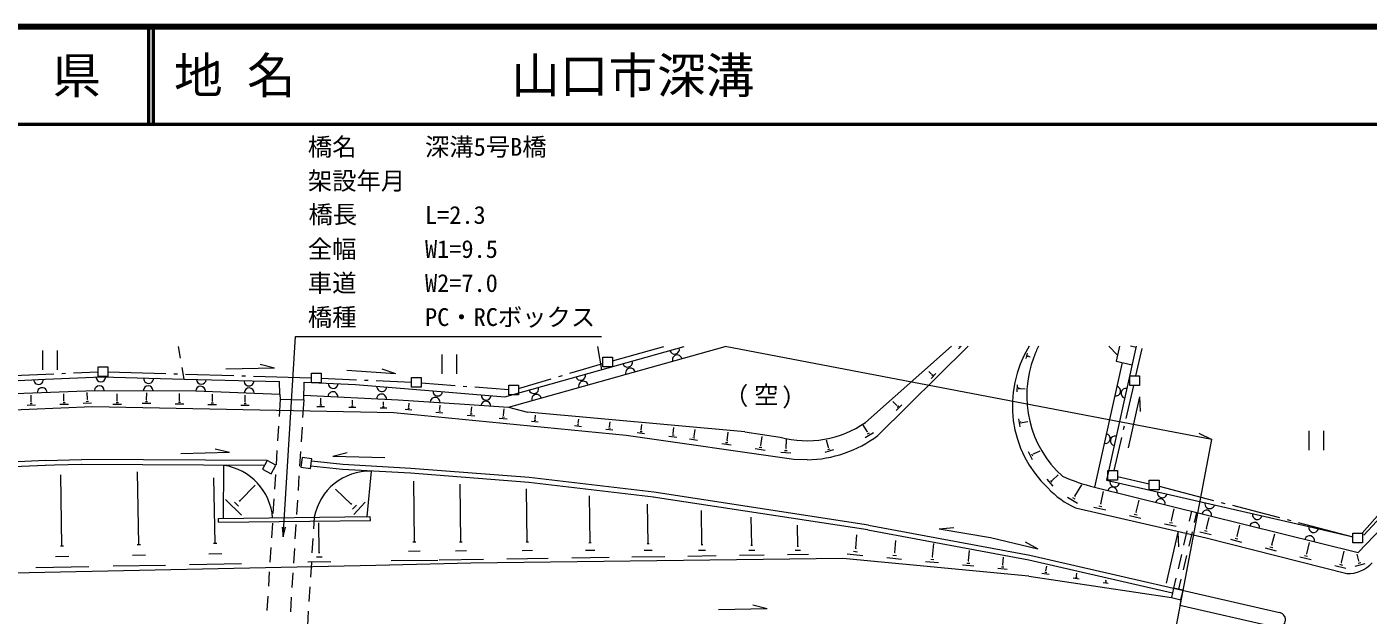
# Model space of a CAD drawing. Units: millimetres, scale not verified. Extents: x 40000 to 680000, y 20000 to 380000.
# Drawn here: x 355249 to 493116, y 319519 to 380000 of the extents above; entities that cross this region are included whole.
import ezdxf
from ezdxf.enums import TextEntityAlignment as Align

# ---------------------------------------------------------------- set-up
doc = ezdxf.new("R2010")
doc.units = ezdxf.units.MM
doc.header["$LTSCALE"] = 1000
for name, color, linetype, lineweight in [('M-BGD', 7, 'Continuous', 13), ('M-BMK-ROW', 30, 'Continuous', 13), ('M-STR-HTXT', 7, 'Continuous', 13), ('M-STR-STR1', 1, 'Continuous', 13), ('M-TTL', 2, 'Continuous', 140), ('M-TTL-LINE', 7, 'Continuous', 50)]:
    doc.layers.add(name, color=color, linetype=linetype, lineweight=lineweight)
doc.layers.add('M-TTL-TXT', color=7, linetype='Continuous')
doc.styles.add('ＭＳ ゴシック', font='')
doc.styles.get('ＭＳ ゴシック').set_extended_font_data('MS Gothic')

# ---------------------------------------------------------------- blocks, each defined once
blk = doc.blocks.new('open_arrow')
at = {"color": 0, "linetype": 'Continuous', "lineweight": -2}
blk.add_lwpolyline([(7.5, 1.25), (0, 0), (7.5, -1.25)], dxfattribs=at)

msp = doc.modelspace()

# ---------------------------------------------------------------- linework, layer by layer
at = {"layer": 'M-BGD'}
for p, q in [((356853, 346741), (356854, 344738)), ((358355, 346741), (358356, 344739)), ((371049, 345953), (370852, 347127)), ((397908, 346317), (397909, 344314)), ((399410, 346318), (399411, 344315)), ((404379, 341974), (422822, 347149)), ((404750, 340903), (427027, 347150)), ((414351, 344732), (413930, 347145)), ((450279, 347160), (441440, 339316)), ((452001, 347161), (442712, 337984)), ((451020, 346890), (451290, 347160)), ((451100, 347150), (451110, 347160)), ((458080, 346442), (457940, 345891)), ((458140, 346212), (458100, 346072)), ((458230, 346132), (458220, 346092)), ((458230, 346112), (458380, 346072)), ((469284, 347168), (466216, 333408)), ((466461, 347167), (467342, 346256)), ((467552, 347167), (467202, 345625)), ((469254, 347028), (468684, 347168)), ((371414, 343793), (371216, 344967)), ((375689, 344856), (380696, 344958)), ((379244, 345318), (380696, 344958)), ((388146, 344721), (393143, 344362)), ((391721, 344853), (393143, 344362)), ((467823, 345495), (464985, 332676)), ((467202, 345625), (468865, 345265)), ((350876, 343474), (357164, 343777)), ((357164, 343777), (362942, 344009)), ((362942, 344009), (371414, 343793)), ((371414, 343793), (381227, 343546)), ((381258, 342255), (381227, 343546)), ((383711, 341645), (383740, 343477)), ((383740, 343477), (389038, 343219)), ((448247, 344305), (447967, 344585)), ((448197, 343865), (448688, 344355)), ((448227, 344295), (448257, 344325)), ((448277, 344145), (448407, 344265)), ((348724, 342111), (362212, 342607)), ((355703, 341453), (355683, 342124)), ((359068, 341565), (359048, 342256)), ((361471, 341676), (361461, 342407)), ((362212, 342607), (372606, 342572)), ((364545, 341557), (364535, 342268)), ((367549, 341668), (367569, 342379)), ((370934, 341600), (370954, 342301)), ((372606, 342572), (381258, 342255)), ((374319, 341521), (374328, 342222)), ((377693, 341452), (377703, 342143)), ((381258, 342255), (381288, 341734)), ((383711, 342136), (393424, 341669)), ((389038, 343219), (396979, 342592)), ((396979, 342592), (404379, 341974)), ((457049, 343207), (456990, 342476)), ((457170, 342927), (457160, 342747)), ((457320, 342847), (457310, 342797)), ((457310, 342817), (457851, 342777)), ((469627, 341951), (468438, 336723)), ((469627, 341951), (469688, 340459)), ((361992, 340925), (340393, 340005)), ((355283, 341102), (356134, 341133)), ((355603, 341283), (355814, 341293)), ((355673, 341453), (355733, 341453)), ((358647, 341204), (359519, 341224)), ((358968, 341384), (359188, 341384)), ((359038, 341565), (359098, 341565)), ((361031, 341315), (361912, 341335)), ((361361, 341495), (361581, 341506)), ((361441, 341676), (361501, 341676)), ((392964, 340317), (361992, 340925)), ((364105, 341196), (364996, 341207)), ((364435, 341377), (364656, 341387)), ((364515, 341557), (364575, 341557)), ((367109, 341318), (367990, 341308)), ((367439, 341488), (367660, 341488)), ((367529, 341668), (367579, 341668)), ((370493, 341249), (371375, 341239)), ((370824, 341419), (371044, 341419)), ((370914, 341600), (370964, 341600)), ((373868, 341180), (374749, 341161)), ((374208, 341351), (374419, 341351)), ((374288, 341521), (374349, 341521)), ((377253, 341112), (378114, 341092)), ((377583, 341282), (377793, 341272)), ((377663, 341452), (377713, 341452)), ((381288, 341734), (381176, 339953)), ((381288, 341734), (383711, 341645)), ((383711, 341645), (383597, 339833)), ((385073, 340985), (385854, 340965)), ((385374, 341135), (385564, 341125)), ((385444, 341285), (385494, 341285)), ((385474, 341285), (385483, 341826)), ((388358, 340916), (389079, 340896)), ((388628, 341046), (388808, 341046)), ((388698, 341196), (388748, 341196)), ((388718, 341196), (388728, 341637)), ((391572, 340847), (392243, 340827)), ((391822, 340967), (391993, 340967)), ((391892, 341108), (391932, 341098)), ((391912, 341108), (391922, 341448)), ((393424, 341669), (400224, 341211)), ((394146, 340698), (394807, 340638)), ((394406, 340808), (394566, 340798)), ((394476, 340938), (394516, 340928)), ((394496, 340938), (394536, 341299)), ((397660, 340649), (397710, 340649)), ((397690, 340649), (397730, 341110)), ((400224, 341211), (404750, 340903)), ((400935, 340360), (400985, 340921)), ((404240, 340071), (404309, 340732)), ((404750, 340903), (406703, 340393)), ((444674, 341079), (444263, 341500)), ((444614, 340559), (445194, 341140)), ((444654, 341059), (444694, 341099)), ((444714, 340889), (444864, 341039)), ((416867, 337984), (392964, 340317)), ((397300, 340399), (398021, 340329)), ((397580, 340519), (397761, 340499)), ((400514, 340090), (401296, 340020)), ((400825, 340220), (401015, 340200)), ((400915, 340370), (400955, 340360)), ((403789, 339771), (404630, 339691)), ((404119, 339911), (404330, 339891)), ((404219, 340071), (404270, 340071)), ((429044, 338369), (406703, 340393)), ((407134, 339452), (407805, 339392)), ((407394, 339562), (407564, 339552)), ((407474, 339692), (407514, 339692)), ((407494, 339692), (407534, 340083)), ((411910, 339243), (411950, 339243)), ((411930, 339243), (411980, 339684)), ((415145, 338894), (415205, 339395)), ((457181, 339693), (457312, 338892)), ((457392, 339412), (457422, 339212)), ((457562, 339342), (458122, 339433)), ((457562, 339362), (457572, 339312)), ((381113, 338955), (381019, 337458)), ((383534, 338835), (383440, 337338)), ((411550, 339003), (412251, 338923)), ((411830, 339113), (412000, 339093)), ((414744, 338644), (415485, 338564)), ((415035, 338764), (415225, 338744)), ((415125, 338904), (415165, 338894)), ((434082, 335538), (416867, 337984)), ((417979, 338285), (418750, 338195)), ((418289, 338405), (418479, 338385)), ((418379, 338555), (418419, 338545)), ((418399, 338545), (418459, 339106)), ((421243, 337915), (422064, 337816)), ((421574, 338046), (421774, 338016)), ((421664, 338196), (421714, 338186)), ((421694, 338196), (421764, 338817)), ((423697, 337776), (423907, 337746)), ((423807, 337936), (423857, 337926)), ((423827, 337936), (423937, 338617)), ((427222, 337467), (427351, 338318)), ((429044, 338369), (432669, 337820)), ((430697, 336968), (430836, 337889)), ((441641, 338374), (441190, 339105)), ((441431, 337784), (442272, 338295)), ((441611, 338354), (441671, 338395)), ((441641, 338144), (441851, 338274)), ((487012, 338473), (487013, 336471)), ((488514, 338474), (488515, 336471)), ((374621, 336624), (376083, 336264)), ((380956, 336460), (380862, 334963)), ((423356, 337656), (424197, 337526)), ((426691, 337157), (427642, 337017)), ((427071, 337287), (427312, 337257)), ((427192, 337467), (427252, 337457)), ((430126, 336637), (431137, 336488)), ((430536, 336788), (430797, 336748)), ((430666, 336968), (430727, 336968)), ((433140, 336448), (433400, 336438)), ((433250, 336649), (433310, 336649)), ((433280, 336649), (433330, 337570)), ((437296, 336280), (438187, 336541)), ((437636, 336771), (437425, 337512)), ((437576, 336560), (437806, 336621)), ((437616, 336761), (437666, 336781)), ((458725, 336098), (459405, 336419)), ((492664, 327751), (500631, 336396)), ((357138, 335415), (335469, 334405)), ((357138, 335415), (360893, 335517)), ((360903, 335017), (358109, 334935)), ((379689, 334904), (360883, 335017)), ((379949, 335405), (360893, 335517)), ((371076, 336152), (376083, 336264)), ((379949, 335405), (379488, 334514)), ((380840, 334935), (379949, 335405)), ((383377, 336340), (383282, 334843)), ((383543, 335727), (383414, 334735)), ((384535, 335597), (383543, 335727)), ((384405, 334606), (384535, 335597)), ((387739, 334998), (384495, 335337)), ((386698, 335868), (388159, 336229)), ((386698, 335868), (392055, 335740)), ((432750, 336268), (433771, 336218)), ((435454, 335498), (434082, 335538)), ((458184, 336359), (458585, 335518)), ((458504, 336118), (458605, 335908)), ((458715, 336118), (458735, 336068)), ((357168, 334915), (335489, 333904)), ((358099, 334935), (357148, 334915)), ((358864, 326654), (358731, 333944)), ((366754, 326778), (366621, 334238)), ((374605, 326911), (374482, 333650)), ((375475, 329465), (375513, 334932)), ((379488, 334514), (380370, 334053)), ((380370, 334053), (380840, 334935)), ((380800, 333965), (380706, 332468)), ((383219, 333845), (383125, 332348)), ((383414, 334735), (384405, 334606)), ((387689, 334507), (384445, 334846)), ((394689, 334109), (387710, 334497)), ((394719, 334610), (387739, 334998)), ((390245, 329661), (390664, 334318)), ((406856, 333163), (394679, 334109)), ((406896, 333664), (394719, 334610)), ((419704, 332167), (406896, 333664)), ((460668, 333396), (461269, 333947)), ((492094, 325949), (500341, 334594)), ((377127, 331268), (378718, 332891)), ((388602, 330932), (386959, 332464)), ((395083, 327070), (395020, 333308)), ((399869, 327062), (399776, 332980)), ((406688, 327045), (406606, 332492)), ((419644, 331666), (406836, 333163)), ((460078, 333496), (460709, 332795)), ((460458, 333355), (460608, 333185)), ((460648, 333426), (460688, 333376)), ((462972, 331744), (463693, 332906)), ((464985, 332676), (492094, 325949)), ((466216, 333408), (480116, 330209)), ((377307, 329796), (375655, 331418)), ((377017, 330737), (376596, 331148)), ((377187, 331218), (377076, 331318)), ((380643, 331470), (380549, 329973)), ((383062, 331350), (382968, 329853)), ((388642, 330983), (388552, 330882)), ((390034, 331133), (388843, 329861)), ((413147, 326977), (413075, 331794)), ((419105, 326880), (419043, 330945)), ((441685, 328281), (419624, 331666)), ((441765, 328772), (419704, 332167)), ((462201, 331654), (463233, 331023)), ((462712, 331624), (462972, 331464)), ((462942, 331764), (463002, 331724)), ((465596, 330984), (465676, 330964)), ((465636, 330974), (465926, 332236)), ((469281, 330115), (469561, 331337)), ((374934, 329455), (390545, 329662)), ((384788, 329589), (384713, 328411)), ((389123, 330823), (388733, 330412)), ((390556, 329241), (390545, 329662)), ((424633, 326792), (424581, 330286)), ((429759, 326704), (429708, 329598)), ((463033, 330553), (476462, 327474)), ((464915, 330624), (466137, 330344)), ((465426, 330764), (465736, 330694)), ((468571, 329774), (469762, 329494)), ((469071, 329904), (469372, 329834)), ((469241, 330125), (469311, 330105)), ((472897, 329255), (473177, 330447)), ((474748, 329168), (474989, 330197)), ((475480, 330067), (475240, 329047)), ((476492, 328415), (476762, 329567)), ((480116, 330209), (487016, 328640)), ((374955, 329084), (374934, 329455)), ((374955, 329084), (390556, 329241)), ((385300, 325974), (385258, 329029)), ((434506, 326626), (434465, 328789)), ((441675, 328281), (458249, 325204)), ((441765, 328772), (458338, 325694)), ((449025, 328394), (450527, 328535)), ((449025, 328394), (454312, 327495)), ((472196, 328924), (473378, 328654)), ((472696, 329055), (472987, 328995)), ((472857, 329265), (472937, 329255)), ((474178, 326733), (474520, 328194)), ((476292, 328215), (476582, 328145)), ((476452, 328415), (476532, 328405)), ((479636, 327636), (479926, 328787)), ((366594, 326778), (366925, 326788)), ((374435, 326911), (374775, 326911)), ((384651, 327413), (384557, 325916)), ((394932, 327070), (395233, 327070)), ((399729, 327062), (400009, 327062)), ((406558, 327045), (406818, 327045)), ((413027, 326967), (413267, 326977)), ((419005, 326880), (419215, 326880)), ((424542, 326782), (424723, 326792)), ((440444, 326398), (440574, 327790)), ((444460, 325959), (444579, 327181)), ((448345, 325520), (448485, 326902)), ((454312, 327495), (459179, 326335)), ((457867, 327046), (459179, 326335)), ((473568, 328044), (472369, 322816)), ((473568, 328044), (473619, 326542)), ((475012, 328074), (474669, 326613)), ((475811, 328085), (476963, 327815)), ((476462, 327474), (490923, 323795)), ((478956, 327325), (480097, 327035)), ((479436, 327445), (479727, 327375)), ((479606, 327646), (479676, 327626)), ((483182, 326746), (483252, 326726)), ((483212, 326736), (483512, 327898)), ((486797, 325836), (487087, 326998)), ((358213, 325553), (359565, 325583)), ((358694, 326654), (359034, 326654)), ((366104, 325696), (367446, 325717)), ((373955, 325830), (375296, 325850)), ((385020, 325504), (385600, 325504)), ((385230, 325974), (385380, 325974)), ((394492, 326108), (395684, 326119)), ((399319, 326140), (400450, 326161)), ((404586, 325311), (408842, 325373)), ((406168, 326183), (407239, 326204)), ((411255, 325414), (415090, 325466)), ((412687, 326196), (413638, 326216)), ((417443, 325507), (420808, 325559)), ((418695, 326199), (419536, 326209)), ((423191, 325590), (426115, 325641)), ((424272, 326191), (425013, 326211)), ((428508, 325672), (431032, 325713)), ((429449, 326193), (430080, 326203)), ((429679, 326704), (429840, 326704)), ((433445, 325754), (435588, 325785)), ((434236, 326195), (434776, 326195)), ((434436, 326626), (434566, 326626)), ((439573, 325827), (441185, 325667)), ((440204, 326087), (440614, 326047)), ((440394, 326398), (440494, 326388)), ((443659, 325438), (445161, 325288)), ((444249, 325678), (444620, 325649)), ((444420, 325969), (444510, 325959)), ((448305, 325530), (448385, 325520)), ((452040, 325091), (452150, 326182)), ((455565, 324682), (455645, 325493)), ((458338, 325694), (484016, 319797)), ((473609, 324299), (473951, 325760)), ((474441, 325640), (474098, 324179)), ((482521, 326425), (483672, 326135)), ((483011, 326546), (483302, 326476)), ((486106, 325526), (487248, 325236)), ((486587, 325646), (486877, 325576)), ((486757, 325846), (486827, 325826)), ((490372, 324936), (490662, 326098)), ((492164, 325107), (491974, 325798)), ((391128, 324625), (349973, 323767)), ((356191, 324430), (361618, 324533)), ((364112, 324584), (369489, 324676)), ((371972, 324727), (377309, 324820)), ((384139, 325013), (386492, 325054)), ((384494, 324918), (384400, 323421)), ((400891, 324879), (391128, 324625)), ((392710, 325146), (397487, 325188)), ((397617, 325198), (402183, 325270)), ((439103, 325336), (400891, 324879)), ((458239, 323531), (439103, 325336)), ((447624, 325049), (448966, 324929)), ((448155, 325269), (448485, 325240)), ((451430, 324690), (452581, 324580)), ((451880, 324880), (452171, 324851)), ((452010, 325101), (452080, 325091)), ((455045, 324341), (456016, 324251)), ((455425, 324501), (455665, 324482)), ((455535, 324692), (455595, 324682)), ((458229, 325204), (473010, 321815)), ((459971, 324083), (460021, 324073)), ((460001, 324083), (460071, 324543)), ((489681, 324626), (490833, 324336)), ((490172, 324746), (490462, 324666)), ((490332, 324946), (490412, 324926)), ((491764, 324547), (492805, 324837)), ((492094, 324857), (492355, 324927)), ((492134, 325097), (492194, 325117)), ((458239, 323531), (472890, 321324)), ((459581, 323842), (460322, 323722)), ((459881, 323943), (460072, 323913)), ((462785, 323353), (463406, 323263)), ((463036, 323443), (463196, 323423)), ((463116, 323563), (463156, 323553)), ((463136, 323563), (463176, 323844)), ((465870, 322894), (466391, 322814)), ((466080, 322964), (466210, 322944)), ((466140, 323064), (466180, 323054)), ((466160, 323054), (466180, 323164)), ((473140, 322296), (473381, 323325)), ((473870, 323206), (473631, 322186)), ((384337, 322423), (384243, 320926)), ((473120, 322306), (472890, 321324)), ((472890, 321324), (473871, 321104)), ((474101, 322076), (473120, 322306)), ((473871, 321104), (474101, 322076)), ((384180, 319928), (384086, 318431)), ((426338, 320103), (431344, 320216)), ((429882, 320566), (431344, 320216)), ((473871, 321104), (473741, 320524)), ((483646, 318255), (473741, 320524))]:
    msp.add_line(p, q, dxfattribs=at)
for centre, radius, start, end in [((421820, 346858), 501, 195.67168, 15.67168), ((422101, 345766), 501, 15.65038, 195.65038), ((468165, 341059), 11626, 148.36048, 226.73032), ((469216, 342081), 11195, 159.22275, 227.72559), ((469216, 342081), 11195, 153.02697, 159.22275), ((416994, 345514), 501, 195.67168, 15.67168), ((417285, 344413), 501, 15.65038, 195.65038), ((356453, 343746), 501, 182.70988, 2.70988), ((362852, 344009), 501, 182.3107, 358.71085), ((367769, 343841), 501, 173.48347, 3.5828), ((373186, 343763), 501, 180.18826, 356.89383), ((378083, 343585), 501, 174.44162, 2.64048), ((386735, 343328), 501, 177.15167, 357.15167), ((412179, 344160), 501, 195.67168, 15.67168), ((412459, 343069), 501, 15.65038, 195.65038), ((356825, 342405), 501, 2.14258, 182.14258), ((362712, 342608), 501, 359.80167, 179.80167), ((367719, 342590), 501, 359.80167, 179.80167), ((373106, 342552), 501, 357.89953, 177.89953), ((378103, 342374), 501, 357.89953, 177.89953), ((386715, 341987), 501, 357.23921, 177.23921), ((391712, 341748), 501, 357.23921, 177.23921), ((391731, 343010), 501, 175.50027, 355.50027), ((397219, 341410), 501, 356.20967, 176.20967), ((397479, 342552), 501, 175.18653, 355.18653), ((402466, 342133), 501, 175.18653, 355.18653), ((407353, 342806), 501, 195.67168, 15.67168), ((407643, 341715), 501, 15.65038, 195.65038), ((467173, 342561), 501, 257.51562, 77.51562), ((468205, 342331), 501, 77.43694, 257.43694), ((402427, 341012), 501, 356.06389, 176.06389), ((435458, 347935), 10484, 254.61485, 304.77682), ((435288, 347815), 12317, 270.76875, 307.04059), ((466094, 337674), 501, 257.51562, 77.51562), ((467115, 337444), 501, 77.43694, 257.43694), ((374594, 329054), 5938, 4.58099, 81.17226), ((390486, 328530), 5788, 88.24623, 169.51059), ((470783, 355289), 23342, 247.06419, 255.62329), ((466524, 338425), 8602, 222.65084, 246.09406), ((466827, 332177), 501, 346.06425, 166.06425), ((467067, 333208), 501, 167.05347, 347.05347), ((471744, 330987), 501, 346.06425, 166.06425), ((471954, 332089), 501, 167.05347, 347.05347), ((476831, 330969), 501, 167.05347, 347.05347), ((476511, 329817), 501, 346.06425, 166.06425), ((481708, 329850), 501, 167.13511, 347.13511), ((481438, 328558), 501, 346.06425, 166.06425), ((487507, 328520), 501, 166.84197, 346.84197), ((487107, 327188), 501, 346.06425, 166.06425), ((491032, 327160), 3364, 268.16959, 318.06946), ((483826, 319026), 791, 256.70415, 75.8308)]:
    msp.add_arc(centre, radius, start, end, dxfattribs=at)
at = {"layer": 'M-BMK-ROW'}
for p, q in [((415442, 345663), (420709, 347148)), ((469865, 346938), (469216, 344124)), ((362572, 344059), (362571, 345061)), ((362571, 345061), (363573, 345061)), ((363573, 345061), (363573, 344060)), ((411070, 344383), (414441, 345383)), ((414441, 345032), (414441, 346034)), ((414441, 346034), (415442, 346034)), ((415443, 345033), (414441, 345032)), ((415442, 346034), (415443, 345033)), ((353036, 344124), (358032, 344342)), ((358831, 344377), (359231, 344394)), ((360030, 344429), (362571, 344540)), ((363573, 344060), (362572, 344059)), ((363573, 344540), (369544, 344360)), ((370344, 344336), (370744, 344324)), ((371543, 344300), (376541, 344149)), ((377341, 344125), (377740, 344113)), ((378540, 344089), (384511, 343908)), ((384512, 343388), (384511, 344389)), ((384511, 344389), (385512, 344389)), ((385513, 343388), (384512, 343388)), ((385512, 344389), (385513, 343388)), ((385513, 343869), (389150, 343717)), ((389949, 343684), (390349, 343667)), ((391148, 343634), (394785, 343482)), ((394786, 342951), (394785, 343953)), ((394785, 343953), (395786, 343953)), ((395786, 343953), (395787, 342952)), ((395787, 343412), (399286, 343137)), ((405780, 342816), (409152, 343815)), ((409919, 344042), (410303, 344156)), ((468605, 344123), (469606, 344124)), ((468605, 343122), (468605, 344123)), ((469606, 344124), (469606, 343122)), ((395787, 342952), (394786, 342951)), ((400084, 343074), (400482, 343043)), ((401280, 342980), (404779, 342705)), ((404779, 342164), (404779, 343166)), ((404779, 343166), (405780, 343166)), ((405781, 342165), (404779, 342164)), ((405780, 343166), (405781, 342165)), ((468986, 343122), (468209, 339731)), ((469606, 343122), (468605, 343122)), ((467763, 337781), (466987, 334390)), ((468031, 338951), (467941, 338561)), ((466366, 334389), (467367, 334390)), ((466366, 333388), (466366, 334389)), ((467367, 334390), (467367, 333388)), ((467367, 333769), (470622, 333019)), ((467367, 333388), (466366, 333388)), ((470622, 332408), (470622, 333410)), ((470622, 333410), (471623, 333410)), ((471624, 332409), (470622, 332408)), ((471623, 333410), (471624, 332409)), ((471623, 332779), (477229, 331316)), ((478003, 331114), (478390, 331013)), ((492494, 327951), (495605, 331479)), ((479164, 330811), (484002, 329549)), ((484776, 329347), (485163, 329246)), ((485937, 329044), (491543, 327581)), ((487016, 328640), (491563, 327571)), ((491543, 326950), (491542, 327951)), ((491542, 327951), (492544, 327951)), ((492544, 326950), (491543, 326950)), ((492544, 327951), (492544, 326950))]:
    msp.add_line(p, q, dxfattribs=at)
at = {"layer": 'M-STR-HTXT'}
for p, q in [((477059, 337568), (427027, 347150)), ((475707, 338218), (477059, 337568)), ((468586, 293285), (477059, 337568))]:
    msp.add_line(p, q, dxfattribs=at)
msp.add_lwpolyline([(381606, 327573), (382864, 348180), (414326, 348180)], dxfattribs=at)
at = {"layer": 'M-STR-STR1'}
for p, q in [((380486, 328975), (380392, 327478)), ((382905, 328855), (382810, 327358)), ((380329, 326480), (380235, 324982)), ((382748, 326360), (382653, 324863)), ((380173, 323984), (380079, 322487)), ((382590, 323865), (382496, 322368)), ((380016, 321489), (379922, 319992)), ((382433, 321370), (382339, 319873))]:
    msp.add_line(p, q, dxfattribs=at)
at = {"layer": 'M-TTL'}
msp.add_line((680000, 380000), (40000, 380000), dxfattribs=at)
at = {"layer": 'M-TTL-LINE'}
for p, q in [((367750, 380000), (367750, 370000)), ((368250, 380000), (368250, 370000)), ((40000, 370000), (680000, 370000))]:
    msp.add_line(p, q, dxfattribs=at)

# ---------------------------------------------------------------- block references
at = {"layer": 'M-STR-HTXT', "xscale": 133, "yscale": 133, "rotation": 86.5}
msp.add_blockref('open_arrow', (381606, 327573), dxfattribs=at)

# ---------------------------------------------------------------- texts
at = {"layer": 'M-BGD', "style": 'ＭＳ ゴシック'}
for s, p in [('（', (426910, 340610)), ('空', (429994, 340693)), ('）', (432888, 340454))]:
    msp.add_text(s, height=1833, rotation=0.024, dxfattribs=at).set_placement(p, align=Align.BOTTOM_LEFT)
at = {"layer": 'M-STR-HTXT', "style": 'ＭＳ ゴシック'}
for s, p in [('橋名', (384132, 366195)), ('深溝5号B橋', (396177, 366195)), ('架設年月', (384132, 362695)), ('橋長', (384200, 359247)), ('L=2.3', (396177, 359195)), ('全幅', (384132, 355695)), ('W1=9.5', (396177, 355695)), ('車道', (384132, 352195)), ('W2=7.0', (396177, 352195)), ('橋種', (384132, 348695)), ('PC・RCボックス', (396177, 348695))]:
    msp.add_text(s, height=1833, dxfattribs=at).set_placement(p, align=Align.BOTTOM_LEFT)
at = {"layer": 'M-TTL-TXT', "style": 'ＭＳ ゴシック'}
msp.add_text('山\u3000口\u3000県', height=3666, dxfattribs=at).set_placement((350375, 375000), align=Align.MIDDLE_CENTER)
for s, p in [('地 名', (370380, 375000)), ('山口市深溝', (405024, 375000))]:
    msp.add_text(s, height=3666, dxfattribs=at).set_placement(p, align=Align.MIDDLE_LEFT)

doc.saveas('drawing.dxf')
